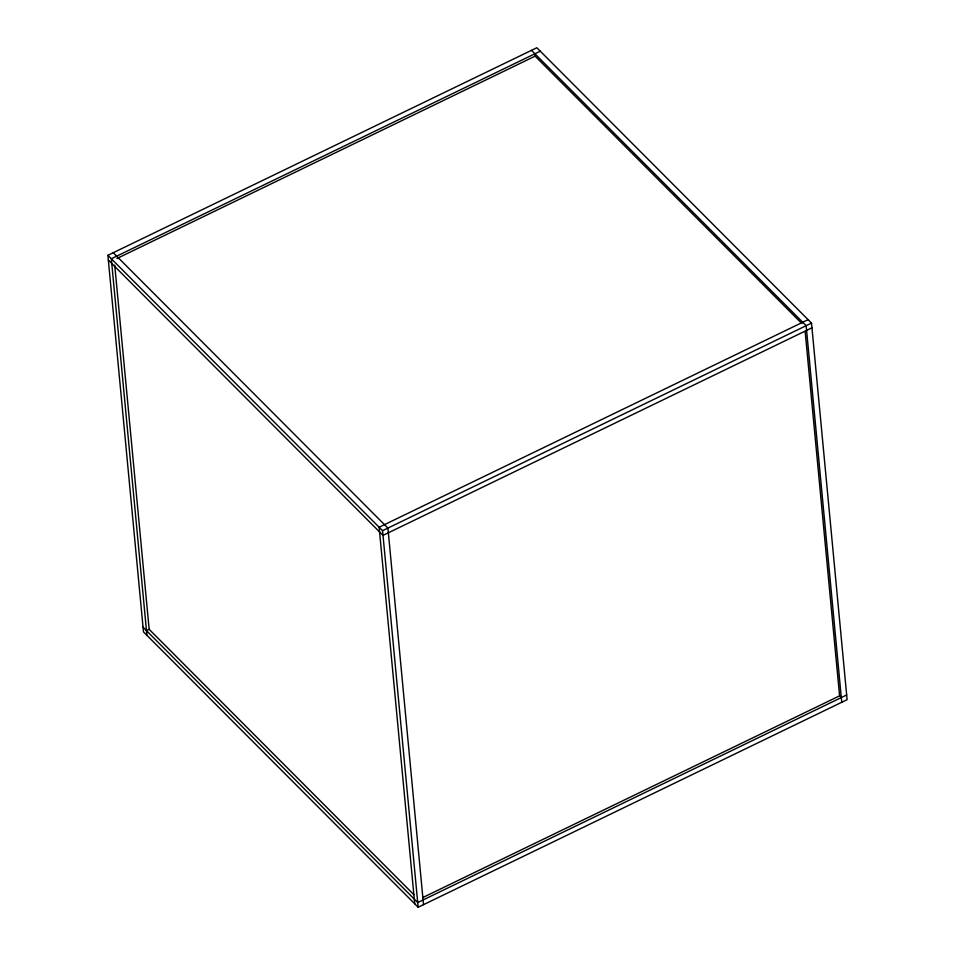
<?xml version="1.0" encoding="UTF-8"?>
<svg xmlns="http://www.w3.org/2000/svg" width="955" height="955" viewBox="0 0 955 955"><rect width="100%" height="100%" fill="white"/><g stroke="black" fill="none" stroke-linecap="round" stroke-linejoin="round"><path stroke-width="1.43" d="M107.891 255.319L536.841 47.75L811.511 323.1L847.109 699.681L418.159 907.25L143.489 631.9L107.891 255.319L382.561 530.67L418.159 907.25M540.267 51.188L111.317 258.757L146.915 635.338M116.904 258.519L535.134 56.142L534.907 53.79M146.473 630.634L149.159 629.333L114.731 265.132M808.085 319.662L379.135 527.232L414.733 903.812M382.561 530.67L811.511 323.1M811.965 327.804L383.003 535.385L108.333 260.023M422.707 897.581L839.588 695.849L805.161 331.648M846.667 694.977L417.717 902.547L143.035 627.196M531.481 50.34L806.151 325.691L841.749 702.271M535.134 56.142L801.89 323.554M839.588 695.849L841.307 697.568M113.251 252.729L387.921 528.079L423.519 904.66M149.159 629.333L413.813 894.644"/></g></svg>
